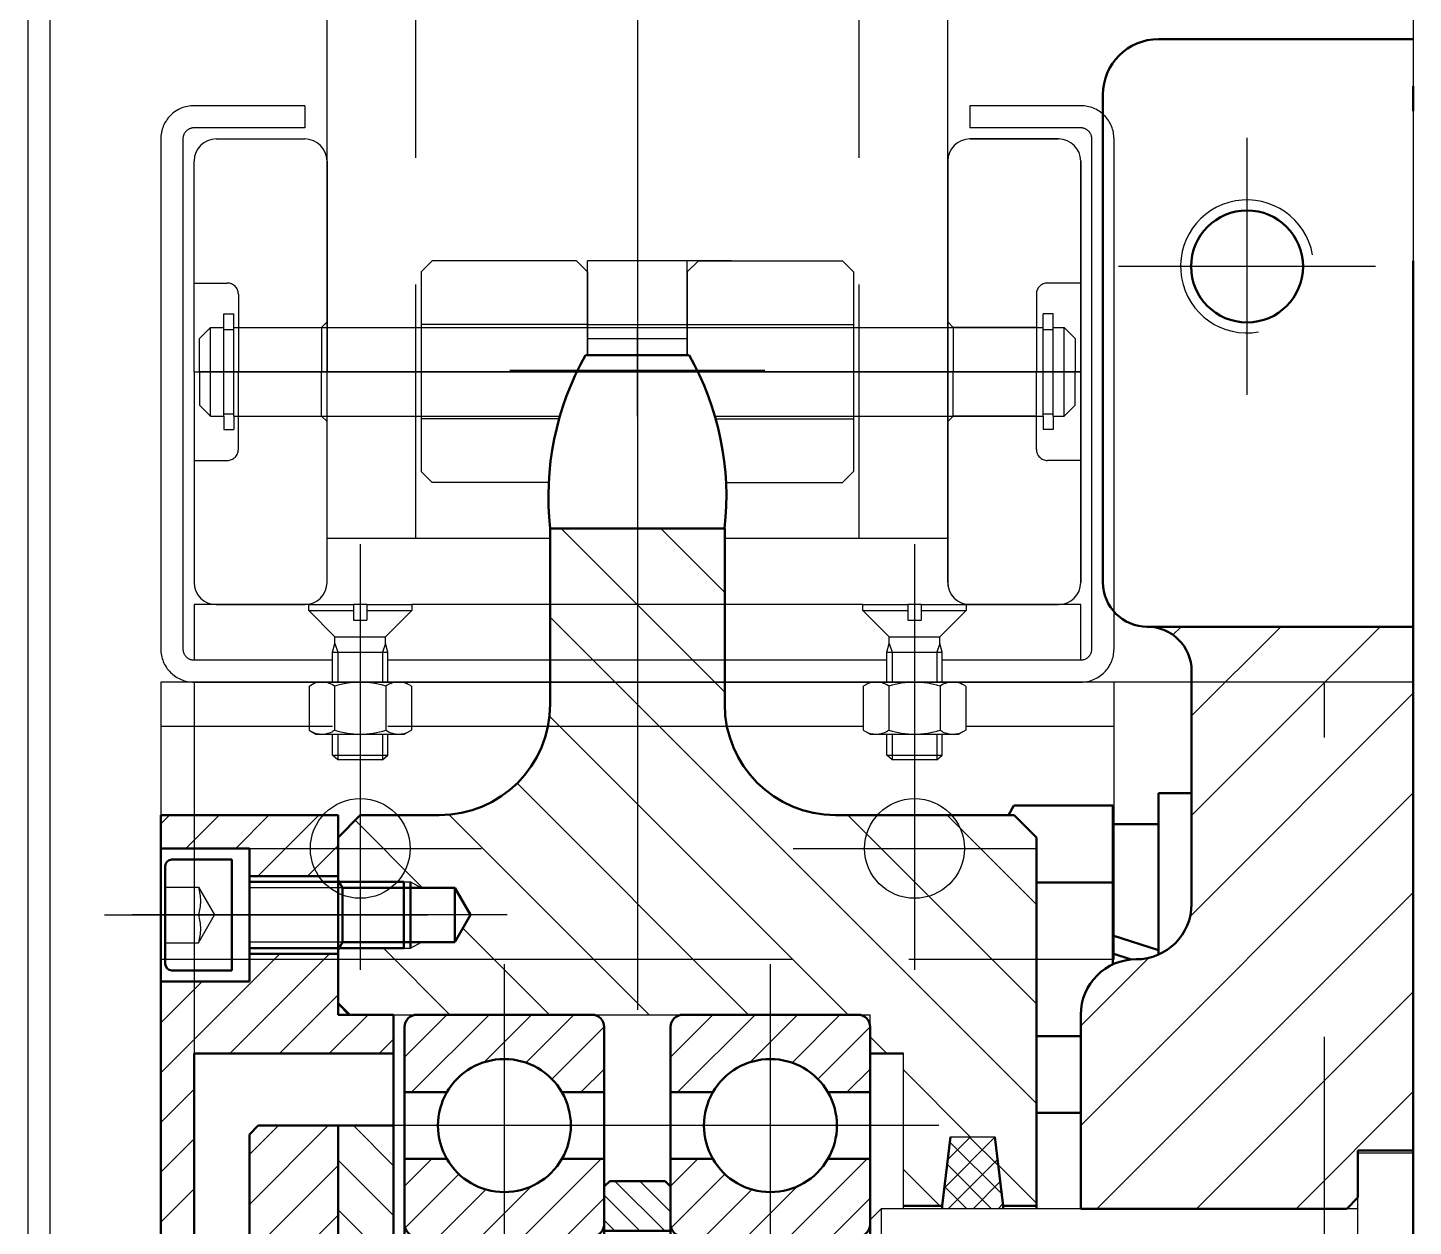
# Model space of a CAD drawing. Header units: millimetres. Extents: x -1204 to 13934, y -5982 to 4710.
# Drawn here: x 10026.9 to 10151.9, y 1295.6 to 1403.7 of the extents above; entities that cross this region are included whole.
import ezdxf

# ---------------------------------------------------------------- set-up
doc = ezdxf.new("R2010")
doc.units = ezdxf.units.MM
doc.header["$LTSCALE"] = 18
for name, pattern in [('AM_ISO02W050', [7.5, 6, -1.5]), ('AM_ISO02W050x2', [3.75, 3, -0.75]), ('AM_ISO08W050', [13, 9.75, -1.5, 0.25, -1.5]), ('AM_ISO08W050x2', [7.625, 6, -0.75, 0.125, -0.75]), ('AM_ISO09W050', [8.5, 6, -0.75, 0.125, -0.75, 0.125, -0.75]), ('CENTER', [7, 4, -1, 1, -1]), ('GEN7A', [7.5, 5, -1.25, 0, -1.25]), ('HIDDEN', [9.525, 6.35, -3.175])]:
    doc.linetypes.add(name, pattern=pattern)
doc.layers.add('6', color=2, linetype='Continuous')
doc.layers.add('7A', color=4, linetype='GEN7A')
for name, color, linetype, lineweight in [('AM_0', 7, 'Continuous', 50), ('AM_0N', 7, 'Continuous', 50), ('AM_3', 6, 'AM_ISO02W050', 25), ('AM_3N', 6, 'AM_ISO02W050', 25), ('AM_4', 3, 'Continuous', 25), ('AM_4N', 3, 'Continuous', 25), ('AM_7', 4, 'AM_ISO08W050', 25), ('AM_7N', 4, 'AM_ISO08W050', 25), ('AM_8', 1, 'Continuous', 25), ('AM_8N', 1, 'Continuous', 25)]:
    doc.layers.add(name, color=color, linetype=linetype, lineweight=lineweight)
doc.layers.add('AM_INV', color=253, linetype='Continuous', lineweight=0, plot=False)

# ---------------------------------------------------------------- blocks, each defined once
blk = doc.blocks.new('A$C325C7835')
for p, q in [((0, 0), (0, 27.5)), ((0, 27.5), (5, 27.5)), ((5, 0), (5, 27.5)), ((5, 22.5), (48, 22.5)), ((48, 22.5), (48, -22.5)), ((48, 22.5), (49, 21.5)), ((49, 0), (49, 21.5)), ((49, 20), (88, 20)), ((88, -20), (88, 20)), ((88, 20), (89, 19)), ((89, 0), (89, 19)), ((92, 3), (92, 18)), ((104, 18), (104, 3)), ((105, 17), (104, 18)), ((89, 17.08), (92, 17.08)), ((105, 0), (105, 17)), ((92, 3), (105, 3)), ((0, 0), (0, -27.5)), ((5, 0), (5, -27.5)), ((49, 0), (49, -21.5)), ((89, 0), (89, -19)), ((105, 0), (105, -17)), ((92, -3), (92, -18)), ((92, -3), (105, -3)), ((104, -3), (104, -18)), ((89, -17.08), (92, -17.08)), ((105, -17), (104, -18)), ((49, -20), (88, -20)), ((88, -20), (89, -19)), ((5, -22.5), (48, -22.5)), ((49, -21.5), (48, -22.5)), ((0, -27.5), (5, -27.5))]:
    blk.add_line(p, q)
at = {"layer": 'AM_0'}
for p, q in [((104, 18), (92, 18)), ((104, -18), (92, -18))]:
    blk.add_line(p, q, dxfattribs=at)
blk.add_arc((92, 0), 3, 90, 270, dxfattribs=at)
at = {"layer": 'AM_4'}
for p, q in [((105, 17.08), (92, 17.08)), ((105, -17.08), (92, -17.08))]:
    blk.add_line(p, q, dxfattribs=at)
at = {"layer": 'AM_7'}
for p, q in [((-7.38, 0), (13.28, 0)), ((23.39, 0), (55.76, 0)), ((67.61, 0), (107.26, 0))]:
    blk.add_line(p, q, dxfattribs=at)
blk = doc.blocks.new('A$C0D1C0173')
at = {"layer": 'AM_8'}
h = blk.add_hatch(dxfattribs=at)
h.set_pattern_fill('ANSI31', color=256, scale=0.5, style=0)
h.set_pattern_definition([(45, (-308.8982, -204.0866), (-1.122532, 1.122532), [])])
h.paths.add_polyline_path([(0, 0.5), (6, 0.5), (6, 4.5), (5.5, 5), (0.5, 5), (0, 4.5)])
h.paths.add_polyline_path([(6, -40.5), (0, -40.5), (0, -44.5), (0.5, -45), (5.5, -45), (6, -44.5)])
for p, q in [((0.5, 5), (0, 4.5)), ((0, 0), (0, 4.5)), ((0.5, 5), (5.5, 5)), ((5.5, 5), (6, 4.5)), ((6, 4.5), (6, 0)), ((0, 0.5), (6, 0.5)), ((0, -40), (0, -44.5)), ((6, -44.5), (6, -40)), ((0, -40.5), (6, -40.5)), ((0, -44.5), (0.5, -45)), ((0.5, -45), (5.5, -45)), ((6, -44.5), (5.5, -45))]:
    blk.add_line(p, q)
blk = doc.blocks.new('A$C13886D6E')
at = {"layer": 'AM_8'}
h = blk.add_hatch(dxfattribs=at)
h.set_pattern_fill('ANSI31', color=256, style=0)
h.set_pattern_definition([(45, (-1282.9876, -289.7524), (-2.245064, 2.245064), [])])
h.paths.add_polyline_path([(0, 10), (0, 0), (5, 0), (5, 10)])
h.paths.add_polyline_path([(5, -40), (0, -40), (0, -50), (5, -50)])
at = {"layer": 'AM_0'}
for p, q in [((5, 0), (0, 0)), ((5, -40), (0, -40))]:
    blk.add_line(p, q, dxfattribs=at)
at = {"layer": 'AM_0N'}
for p, q in [((0, 10), (0, 0)), ((5, 10), (0, 10)), ((5, 0), (5, 10)), ((0, -40), (0, -50)), ((5, -50), (5, -40)), ((0, -50), (5, -50))]:
    blk.add_line(p, q, dxfattribs=at)
blk = doc.blocks.new('A$C45664BA7')
at = {"layer": 'AM_8'}
h = blk.add_hatch(dxfattribs=at)
h.set_pattern_fill('ANSI31', color=256, angle=90, style=0)
h.set_pattern_definition([(135, (-1650.0154, -287.7524), (-2.245064, -2.245064), [])])
h.paths.add_polyline_path([(0, 0), (8, 0), (8, 11.2), (7.2, 12), (0, 12)])
h.paths.add_polyline_path([(8, -36), (0, -36), (0, -48), (7.2, -48), (8, -47.2)])
at = {"layer": 'AM_0'}
for p, q in [((0, 0), (8, 0)), ((0, -36), (8, -36))]:
    blk.add_line(p, q, dxfattribs=at)
at = {"layer": 'AM_0N'}
for p, q in [((0, 0), (0, 12)), ((0, 12), (7.2, 12)), ((7.2, 12), (8, 11.2)), ((8, 11.2), (8, 0)), ((0, -48), (0, -36)), ((8, -36), (8, -47.2)), ((7.2, -48), (8, -47.2)), ((0, -48), (7.2, -48))]:
    blk.add_line(p, q, dxfattribs=at)
blk = doc.blocks.new('A$C39911F14')
at = {"layer": 'AM_0N'}
for p, q in [((5.4, 5), (0, 5)), ((0, 5), (0, 3)), ((6, 4.4), (6, -4.4)), ((-1.6, 3), (-15.52, 3)), ((-15.52, -3), (-15.52, 3)), ((0, 3), (0, -3)), ((-16.13, -2.39), (-16.13, 2.39)), ((-1.6, -3), (-15.52, -3)), ((0, -3), (0, -5)), ((5.4, -5), (0, -5))]:
    blk.add_line(p, q, dxfattribs=at)
for centre, start, end in [((5.4, 4.4), 0, 90), ((5.4, -4.4), 270, 0)]:
    blk.add_arc(centre, 0.6, start, end, dxfattribs=at)
at = {"layer": 'AM_3N', "linetype": 'AM_ISO02W050x2'}
for p, q in [((3, 2.5), (1.56, 0)), ((6, 2.5), (3, 2.5)), ((3, -2.5), (1.56, 0)), ((6, 0), (3, 0)), ((6, -2.5), (3, -2.5))]:
    blk.add_line(p, q, dxfattribs=at)
for centre in [(7.15, 1.25), (7.15, -1.25)]:
    blk.add_arc(centre, 4.33, 163.2258, 196.7742, dxfattribs=at)
at = {"layer": 'AM_4N'}
for p, q in [((-10, 2.46), (-1.6, 2.46)), ((-10, -2.46), (-1.6, -2.46))]:
    blk.add_line(p, q, dxfattribs=at)
at = {"layer": 'AM_7N', "linetype": 'AM_ISO08W050x2'}
blk.add_line((-17.24, 0), (8.97, 0), dxfattribs=at)
blk = doc.blocks.new('A$C44D9050F')
at = {"layer": 'AM_8'}
h = blk.add_hatch(dxfattribs=at)
h.set_pattern_fill('ANSI31', color=256, angle=-90, style=0)
h.set_pattern_definition([(315, (-430.049, 380.053), (2.245064, 2.245064), [])])
h.paths.add_polyline_path([(-5, -36.5), (-5, -40), (0, -40), (0, -45.5), (8, -45.5), (8, -43), (16, -43), (16, 0), (13, 0), (13, -36.5)])
h.paths.add_polyline_path([(8, -55), (8, -52.5), (0, -52.5), (0, -58), (16, -58), (16, -55)])
h.paths.add_polyline_path([(16, 43), (8, 43), (8, 45.5), (0, 45.5), (0, 40), (-5, 40), (-5, 36.5), (13, 36.5), (13, 0), (16, 0)])
h.paths.add_polyline_path([(8, 55), (16, 55), (16, 58), (0, 58), (0, 52.5), (8, 52.5)])
at = {"layer": 'AM_0'}
for p, q in [((16, 58), (0, 58)), ((0, 58), (0, 40)), ((16, 0), (16, 58)), ((8, 55), (8, 49)), ((8, 55), (16, 55)), ((0, 52.5), (8, 52.5)), ((8, 43), (8, 49)), ((0, 45.5), (8, 45.5)), ((8, 43), (16, 43)), ((-5, 18), (-5, 40)), ((-5, 40), (0, 40)), ((13, 36.5), (-5, 36.5)), ((13, 0), (13, 36.5)), ((13, 0), (13, -36.5)), ((16, 0), (16, -58)), ((-5, -18), (-5, -40)), ((13, -36.5), (-5, -36.5)), ((-5, -40), (0, -40)), ((0, -58), (0, -40)), ((8, -43), (16, -43)), ((8, -43), (8, -49)), ((0, -45.5), (8, -45.5)), ((8, -55), (8, -49)), ((0, -52.5), (8, -52.5)), ((8, -55), (16, -55)), ((16, -58), (0, -58))]:
    blk.add_line(p, q, dxfattribs=at)
at = {"layer": 'AM_7', "linetype": 'AM_ISO08W050x2'}
for p, q in [((21.06, 49), (-8.09, 49)), ((21.06, -49), (-8.09, -49))]:
    blk.add_line(p, q, dxfattribs=at)
at = {"layer": 'AM_7'}
blk.add_line((22.3, 0), (-10.55, 0), dxfattribs=at)
blk = doc.blocks.new('A$C07F940FB')
at = {"layer": 'AM_0'}
blk.add_line((5, 0), (5, 0), dxfattribs=at)
at = {"layer": 'AM_0N'}
for p, q in [((0, 15), (0, 5)), ((3, 15), (0, 15)), ((3, 0.42), (3, 15)), ((16.03, 13.86), (7.1, 13.86)), ((7.1, 13.86), (7.1, 8)), ((16.03, 13.86), (16.52, 13)), ((7.1, 12.2), (3, 12.2)), ((3, 0.82), (3, 12.2)), ((7.1, 2.15), (7.1, 12.2)), ((7.1, 8), (7.1, -0.46)), ((7.1, -0.46), (7.1, 8)), ((14, 6.93), (7.1, 6.93)), ((3, 0.82), (7.1, 2.15)), ((5.46, -0.02), (7.1, 0.51)), ((7.1, -0.46), (7.1, 0.51)), ((14, -6.93), (10, -6.93)), ((14, -13.86), (10, -13.86))]:
    blk.add_line(p, q, dxfattribs=at)
blk.add_arc((10.98, 10.4), 6.12, 25.1643, 25.5531, dxfattribs=at)
blk = doc.blocks.new('A$C598B5F0D')
at = {"layer": 'AM_0N'}
for p, q in [((7.31, 89.43), (23.11, 89.43)), ((6.21, 82.43), (6.21, 88.33)), ((24.21, 88.33), (24.21, 82.43)), ((6.21, 76.43), (6.21, 82.43)), ((10.02, 82.43), (6.21, 82.43)), ((24.21, 82.43), (20.41, 82.43)), ((24.21, 76.43), (24.21, 82.43)), ((10.02, 76.43), (6.21, 76.43)), ((6.21, 70.53), (6.21, 76.43)), ((24.21, 76.43), (20.41, 76.43)), ((24.21, 76.43), (24.21, 70.53)), ((6.21, 69.43), (6.21, 70.53)), ((24.21, 69.43), (24.21, 70.53)), ((7.31, 69.43), (23.11, 69.43)), ((6.21, 28.33), (6.21, 29.43)), ((7.31, 29.43), (23.11, 29.43)), ((24.21, 28.33), (24.21, 29.43)), ((6.21, 28.33), (6.21, 22.43)), ((24.21, 28.33), (24.21, 22.43)), ((6.21, 16.43), (6.21, 22.43)), ((10.02, 22.43), (6.21, 22.43)), ((24.21, 22.43), (20.41, 22.43)), ((24.21, 16.43), (24.21, 22.43)), ((10.02, 16.43), (6.21, 16.43)), ((6.21, 16.43), (6.21, 10.53)), ((24.21, 16.43), (20.41, 16.43)), ((24.21, 16.43), (24.21, 10.53)), ((23.11, 9.43), (7.31, 9.43))]:
    blk.add_line(p, q, dxfattribs=at)
for centre, radius, start, end in [((7.31, 88.33), 1.1, 90, 180), ((23.11, 88.33), 1.1, 0, 90), ((15.21, 79.43), 6, 30, 150), ((15.21, 79.43), 6, 150, 210), ((15.21, 79.43), 6, 330, 30), ((15.21, 79.43), 6, 210, 330), ((7.31, 70.53), 1.1, 180, 270), ((23.11, 70.53), 1.1, 270, 0), ((7.31, 28.33), 1.1, 90, 180), ((23.11, 28.33), 1.1, 0, 90), ((15.21, 19.43), 6, 30, 150), ((15.21, 19.43), 6, 150, 210), ((15.21, 19.43), 6, 330, 30), ((15.21, 19.43), 6, 210, 330), ((7.31, 10.53), 1.1, 180, 270), ((23.11, 10.53), 1.1, 270, 0)]:
    blk.add_arc(centre, radius, start, end, dxfattribs=at)
at = {"layer": 'AM_7N', "linetype": 'AM_ISO08W050x2'}
for p, q in [((15.21, 0), (15.21, 94)), ((0, 79.43), (29.61, 79.43)), ((0, 19.43), (29.61, 19.43))]:
    blk.add_line(p, q, dxfattribs=at)
at = {"layer": 'AM_8N'}
for p, q in [((13.26, 85.1), (8.94, 89.43)), ((17.04, 85.14), (12.76, 89.43)), ((23.58, 82.43), (16.58, 89.43)), ((24.21, 85.61), (20.39, 89.43)), ((10.92, 83.62), (6.21, 88.33)), ((8.3, 82.43), (6.21, 84.52)), ((13.48, 69.43), (6.48, 76.43)), ((24.21, 73.97), (21.76, 76.43)), ((24.16, 70.2), (19.32, 75.05)), ((17.3, 69.43), (12.79, 73.94)), ((9.67, 69.43), (6.21, 72.88)), ((21.12, 69.43), (16.88, 73.66)), ((12.38, 24.71), (7.66, 29.43)), ((15.49, 25.42), (11.48, 29.43)), ((22.3, 22.43), (15.3, 29.43)), ((24.21, 24.33), (19.12, 29.43)), ((24.21, 28.15), (22.94, 29.43)), ((10.34, 22.93), (6.21, 27.06)), ((7.03, 22.43), (6.21, 23.24)), ((16.39, 9.43), (9.39, 16.43)), ((24.21, 13.06), (20.84, 16.43)), ((12.57, 9.43), (6.21, 15.79)), ((23.79, 9.66), (18.82, 14.63)), ((20.21, 9.43), (16.14, 13.5)), ((8.75, 9.43), (6.21, 11.97))]:
    blk.add_line(p, q, dxfattribs=at)
blk = doc.blocks.new('A$C424459D9')
at = {"layer": 'AM_8'}
h = blk.add_hatch(dxfattribs=at)
h.set_pattern_fill('ANSI31', color=256, scale=2, angle=180, style=0)
h.set_pattern_definition([(225, (380.2933, 471.761), (4.49013, -4.49013), [])])
h.paths.add_polyline_path([(48.9, 59.5), (27.9, 59.5), (27.9, 63), (24.9, 63), (24.9, 76.75), (21.4, 76.75), (20.65, 70.5), (16.65, 70.5), (15.9, 76.75), (12.9, 76.75), (12.9, 43.5), (14.9, 41.5), (31.02, 41.5, -0.414214), (41.02, 31.5), (41.02, 15.65), (48.9, 15.65)])
h.paths.add_polyline_path([(63.95, 50.5), (65.37, 52.96), (68.37, 52.96), (69.37, 53.5), (75.81, 53.5), (75.9, 53.65), (75.9, 58.5), (74.9, 59.5), (48.9, 59.5), (48.9, 15.65), (56.77, 15.65), (56.77, 31.5, -0.414214), (66.77, 41.5), (73.9, 41.5), (75.9, 43.5), (75.9, 47.35), (75.81, 47.5), (69.37, 47.5), (68.37, 48.04), (65.37, 48.04)])
h.paths.add_polyline_path([(48.9, 183.35), (41.02, 183.35), (41.02, 167.5, -0.414214), (31.02, 157.5), (14.9, 157.5), (12.9, 155.5), (12.9, 122.25), (15.9, 122.25), (16.65, 128.5), (20.65, 128.5), (21.4, 122.25), (24.9, 122.25), (24.9, 136), (27.9, 136), (27.9, 139.5), (48.9, 139.5)])
h.paths.add_polyline_path([(48.9, 139.5), (74.9, 139.5), (75.9, 140.5), (75.9, 145.35), (75.81, 145.5), (69.37, 145.5), (68.37, 146.04), (65.37, 146.04), (63.95, 148.5), (65.37, 150.96), (68.37, 150.96), (69.37, 151.5), (75.81, 151.5), (75.9, 151.65), (75.9, 155.5), (73.9, 157.5), (66.77, 157.5, -0.414214), (56.77, 167.5), (56.77, 183.35), (48.9, 183.35)])
h = blk.add_hatch(dxfattribs=at)
h.set_pattern_fill('ANSI37', color=256, scale=0.5, style=0)
h.set_pattern_definition([(45, (-883.539, -170.2524), (-1.122532, 1.122532), []), (135, (-883.539, -170.2524), (-1.122532, -1.122532), [])])
h.paths.add_polyline_path([(20.65, 128.5), (16.65, 128.5), (15.9, 122.25), (15.9, 122), (21.4, 122), (21.4, 122.25)])
h.paths.add_polyline_path([(21.4, 76.75), (21.4, 77), (15.9, 77), (15.9, 76.75), (16.65, 70.5), (20.65, 70.5)])
for p, q in [((27.9, 122), (27.9, 139.5)), ((24.9, 122), (24.9, 136)), ((12.9, 122), (24.9, 122)), ((12.9, 77), (27.9, 77)), ((24.9, 77), (24.9, 63)), ((27.9, 77), (27.9, 59.5))]:
    blk.add_line(p, q)
at = {"ltscale": 3}
for p, q in [((74.9, 139.5), (27.9, 139.5)), ((20.65, 128.5), (16.65, 128.5)), ((20.65, 70.5), (16.65, 70.5)), ((74.9, 59.5), (27.9, 59.5))]:
    blk.add_line(p, q, dxfattribs=at)
at = {"layer": 'AM_0'}
for p, q in [((44.22, 199), (53.57, 199)), ((41.02, 183.35), (41.02, 167.5)), ((41.02, 183.35), (56.77, 183.35)), ((56.77, 183.35), (56.77, 167.5)), ((14.9, 157.5), (12.9, 155.5)), ((31.02, 157.5), (14.9, 157.5)), ((73.9, 157.5), (66.77, 157.5)), ((73.9, 157.5), (75.9, 155.5)), ((12.9, 122), (12.9, 155.5)), ((75.9, 139.5), (75.9, 155.5)), ((69.37, 145.5), (69.37, 151.5)), ((75.5, 150.96), (75.9, 151.65)), ((63.95, 148.5), (65.37, 150.96)), ((75.5, 150.96), (65.37, 150.96)), ((65.37, 146.04), (65.37, 150.96)), ((75.5, 150.96), (75.5, 146.04)), ((63.95, 148.5), (65.37, 146.04)), ((75.5, 146.04), (65.37, 146.04)), ((75.5, 146.04), (75.9, 145.35)), ((74.9, 139.5), (75.9, 140.5)), ((27.9, 136), (24.9, 136)), ((15.9, 122.25), (16.65, 128.5)), ((20.65, 128.5), (21.4, 122.25)), ((12.9, 122.25), (15.9, 122.25)), ((15.9, 122), (15.9, 122.25)), ((21.4, 122.25), (24.9, 122.25)), ((21.4, 122), (21.4, 122.25)), ((12.9, 77), (12.9, 43.5)), ((12.9, 76.75), (15.9, 76.75)), ((15.9, 77), (15.9, 76.75)), ((15.9, 76.75), (16.65, 70.5)), ((20.65, 70.5), (21.4, 76.75)), ((21.4, 77), (21.4, 76.75)), ((21.4, 76.75), (24.9, 76.75)), ((27.9, 63), (24.9, 63)), ((74.9, 59.5), (75.9, 58.5)), ((75.9, 59.5), (75.9, 43.5)), ((63.95, 50.5), (65.37, 52.96)), ((75.5, 52.96), (65.37, 52.96)), ((65.37, 52.96), (65.37, 48.04)), ((69.37, 53.5), (69.37, 47.5)), ((75.5, 52.96), (75.9, 53.65)), ((75.5, 48.04), (75.5, 52.96)), ((63.95, 50.5), (65.37, 48.04)), ((75.5, 48.04), (65.37, 48.04)), ((75.5, 48.04), (75.9, 47.35)), ((14.9, 41.5), (12.9, 43.5)), ((73.9, 41.5), (75.9, 43.5)), ((31.02, 41.5), (14.9, 41.5)), ((73.9, 41.5), (66.77, 41.5)), ((41.02, 15.65), (41.02, 31.5)), ((56.77, 15.65), (56.77, 31.5)), ((41.02, 15.65), (56.77, 15.65)), ((44.22, 0), (53.57, 0))]:
    blk.add_line(p, q, dxfattribs=at)
for centre, radius, start, end in [((66.87, 186.22), 26, 150.554, 186.3337), ((30.93, 186.22), 26, 353.6663, 29.446), ((31.02, 167.5), 10, 270, 0), ((66.77, 167.5), 10, 180, 270), ((31.02, 31.5), 10, 0, 90), ((66.77, 31.5), 10, 90, 180), ((66.87, 12.78), 26, 173.6663, 209.446), ((30.93, 12.78), 26, 330.554, 6.3337)]:
    blk.add_arc(centre, radius, start, end, dxfattribs=at)
at = {"layer": 'AM_4'}
for p, q in [((69.37, 151.5), (68.37, 150.96)), ((75.81, 151.5), (69.37, 151.5)), ((69.37, 145.5), (68.37, 146.04)), ((75.81, 145.5), (69.37, 145.5)), ((69.37, 53.5), (68.37, 52.96)), ((75.81, 53.5), (69.37, 53.5)), ((69.37, 47.5), (68.37, 48.04)), ((75.81, 47.5), (69.37, 47.5))]:
    blk.add_line(p, q, dxfattribs=at)
at = {"layer": 'AM_7', "linetype": 'AM_ISO08W050x2'}
for p, q in [((60.4, 197.64), (37.4, 197.64)), ((60.65, 148.5), (79.38, 148.5)), ((61.65, 50.5), (77.94, 50.5)), ((60.4, 1.36), (37.4, 1.36))]:
    blk.add_line(p, q, dxfattribs=at)
at = {"layer": 'AM_7', "ltscale": 3}
blk.add_line((82.18, 99.5), (0, 99.5), dxfattribs=at)
blk = doc.blocks.new('A$C254F513D')
at = {"layer": 'AM_8', "linetype": 'AM_ISO09W050'}
h = blk.add_hatch(dxfattribs=at)
h.set_pattern_fill('ANSI31', color=6, scale=2, angle=90, style=0)
h.set_pattern_definition([(45, (985.737, -377.811), (4.490128, -4.490128), [])])
h.paths.add_polyline_path([(99.3, 178), (99.3, 199, 0.414214), (95.3, 203), (119.3, 203), (119.3, 155.75), (114.3, 155.75), (114.3, 151.5), (113.3, 150.5), (89.3, 150.5), (89.3, 168, -0.414214), (94.3, 173, 0.414214)])
h.paths.add_polyline_path([(99.3, 78, 0.414214), (94.3, 83, -0.414214), (89.3, 88), (89.3, 105.5), (113.3, 105.5), (114.3, 104.5), (114.3, 100.5), (114.3, 100.25), (119.3, 100.25), (119.3, 53), (95.3, 53, 0.414214), (99.3, 57)])
at = {"layer": 'AM_0', "color": 6, "linetype": 'AM_ISO09W050'}
for p, q in [((119.3, 256), (96.3, 256)), ((119.3, 128), (119.3, 256)), ((91.3, 207), (91.3, 251)), ((119.3, 203), (95.3, 203)), ((99.3, 178), (99.3, 199)), ((94.3, 173), (94.3, 173)), ((89.3, 150.5), (89.3, 168)), ((114.3, 151.5), (114.3, 155.75)), ((119.3, 155.75), (114.3, 155.75)), ((70.3, 153.93), (70.3, 105.5)), ((114.3, 151.5), (113.3, 150.5)), ((113.3, 150.5), (89.3, 150.5))]:
    blk.add_line(p, q, dxfattribs=at)
blk.add_circle((104.3, 235.5), 5.05, dxfattribs=at)
for centre, radius, start, end in [((96.3, 251), 5, 90, 180), ((95.3, 207), 4, 180, 270), ((95.3, 199), 4, 0, 90), ((94.3, 178), 5, 270, 0), ((94.3, 168), 5, 90, 180)]:
    blk.add_arc(centre, radius, start, end, dxfattribs=at)
at = {"layer": 'AM_4', "color": 6, "linetype": 'AM_ISO09W050'}
blk.add_arc((104.3, 235.5), 6, 10, 280, dxfattribs=at)
at = {"layer": 'AM_7', "color": 6, "linetype": 'AM_ISO09W050'}
for p, q in [((104.3, 223.91), (104.3, 247.09)), ((115.89, 235.5), (92.71, 235.5))]:
    blk.add_line(p, q, dxfattribs=at)
at = {"layer": 'AM_7', "color": 6, "linetype": 'AM_ISO09W050', "ltscale": 2}
blk.add_line((49.3, 233.09), (49.3, 202.7), dxfattribs=at)
at = {"color": 6, "linetype": 'AM_ISO09W050', "xscale": -1}
for name, p in [('A$C424459D9', (98.2, 28.5)), ('A$C598B5F0D', (52.51, 78.57)), ('A$C598B5F0D', (76.51, 78.57)), ('A$C325C7835', (119.3, 128))]:
    blk.add_blockref(name, p, dxfattribs=at)
at = {"layer": 'AM_0', "color": 6, "linetype": 'AM_ISO09W050', "xscale": -1}
for name, p in [('A$C44D9050F', (22.3, 128)), ('A$C39911F14', (12.7, 177)), ('A$C0D1C0173', (52.3, 148))]:
    blk.add_blockref(name, p, dxfattribs=at)
at = {"layer": 'AM_8', "color": 6, "linetype": 'AM_ISO09W050', "xscale": -1}
for name, p in [('A$C07F940FB', (99.3, 173)), ('A$C45664BA7', (22.3, 146)), ('A$C13886D6E', (27.3, 148))]:
    blk.add_blockref(name, p, dxfattribs=at)
blk = doc.blocks.new('A$C7AE273A8')
for p, q in [((175.05, 327), (175.05, 175)), ((50.05, 325), (50.05, 175)), ((173.05, 325), (173.05, 175))]:
    blk.add_line(p, q)

msp = doc.modelspace()

# ---------------------------------------------------------------- linework, layer by layer
for p, q in [((10053.87, 1357.69), (10053.87, 1437.69)), ((10109.87, 1357.69), (10109.87, 1437.69)), ((10043.87, 1393.69), (10051.87, 1393.69)), ((10119.87, 1393.69), (10111.87, 1393.69)), ((10111.87, 1393.69), (10119.87, 1393.69)), ((10041.87, 1372.69), (10041.87, 1391.69)), ((10053.87, 1391.69), (10053.87, 1372.69)), ((10109.87, 1391.69), (10109.87, 1372.69)), ((10109.87, 1377.24), (10109.87, 1391.69)), ((10121.87, 1372.69), (10121.87, 1391.69)), ((10121.87, 1391.69), (10121.87, 1372.69)), ((10077.37, 1376.94), (10062.37, 1376.94)), ((10086.37, 1376.94), (10101.37, 1376.94)), ((10041.87, 1372.69), (10041.87, 1353.69)), ((10053.87, 1353.69), (10053.87, 1372.69)), ((10109.87, 1353.69), (10109.87, 1372.69)), ((10121.87, 1372.69), (10121.87, 1353.69)), ((10121.87, 1353.69), (10121.87, 1372.69)), ((10074.8, 1368.44), (10062.37, 1368.44)), ((10088.93, 1368.44), (10101.37, 1368.44)), ((10053.87, 1357.69), (10073.99, 1357.69)), ((10089.74, 1357.69), (10109.87, 1357.69))]:
    msp.add_line(p, q)
at = {"color": 6, "linetype": 'HIDDEN', "ltscale": 0.2}
for p, q in [((10061.87, 1357.69), (10061.87, 1437.69)), ((10101.87, 1357.69), (10101.87, 1437.69)), ((10063.37, 1382.69), (10062.37, 1381.69)), ((10076.37, 1382.69), (10063.37, 1382.69)), ((10076.37, 1382.69), (10077.37, 1381.69)), ((10090.37, 1382.69), (10077.37, 1382.69)), ((10077.37, 1374.19), (10077.37, 1382.69)), ((10086.37, 1374.19), (10086.37, 1382.69)), ((10087.37, 1382.69), (10086.37, 1381.69)), ((10087.37, 1382.69), (10100.37, 1382.69)), ((10100.37, 1382.69), (10101.37, 1381.69)), ((10062.37, 1381.69), (10062.37, 1363.69)), ((10077.37, 1381.69), (10077.37, 1374.19)), ((10086.37, 1381.69), (10086.37, 1374.19)), ((10101.37, 1381.69), (10101.37, 1363.69)), ((10041.87, 1380.69), (10044.87, 1380.69)), ((10121.87, 1380.69), (10118.87, 1380.69)), ((10045.87, 1379.69), (10045.87, 1372.69)), ((10117.87, 1379.69), (10117.87, 1372.69)), ((10045.87, 1376.69), (10053.37, 1376.69)), ((10053.37, 1376.69), (10053.87, 1377.19)), ((10053.37, 1376.69), (10053.37, 1372.69)), ((10110.37, 1376.69), (10109.87, 1377.19)), ((10117.87, 1376.69), (10110.37, 1376.69)), ((10110.37, 1376.69), (10110.37, 1372.69)), ((10045.87, 1365.69), (10045.87, 1372.69)), ((10053.37, 1368.69), (10053.37, 1372.69)), ((10110.37, 1368.69), (10110.37, 1372.69)), ((10117.87, 1365.69), (10117.87, 1372.69)), ((10045.87, 1368.69), (10053.37, 1368.69)), ((10053.37, 1368.69), (10053.87, 1368.19)), ((10110.37, 1368.69), (10109.87, 1368.19)), ((10117.87, 1368.69), (10110.37, 1368.69)), ((10041.87, 1364.69), (10044.87, 1364.69)), ((10121.87, 1364.69), (10118.87, 1364.69)), ((10062.37, 1363.69), (10063.37, 1362.69)), ((10073.87, 1362.69), (10063.37, 1362.69)), ((10089.87, 1362.69), (10100.37, 1362.69)), ((10101.37, 1363.69), (10100.37, 1362.69))]:
    msp.add_line(p, q, dxfattribs=at)
at = {"color": 6, "linetype": 'HIDDEN'}
for p, q in [((10044.57, 1376.69), (10044.57, 1377.92)), ((10044.57, 1377.92), (10045.47, 1377.92)), ((10045.47, 1376.69), (10045.47, 1377.92)), ((10119.37, 1377.92), (10118.47, 1377.92)), ((10118.47, 1376.69), (10118.47, 1377.92)), ((10119.37, 1376.69), (10119.37, 1377.92)), ((10042.37, 1375.69), (10043.37, 1376.69)), ((10042.37, 1375.69), (10043.37, 1376.69)), ((10043.37, 1376.69), (10044.57, 1376.69)), ((10043.37, 1368.69), (10043.37, 1376.69)), ((10043.37, 1376.69), (10044.57, 1376.69)), ((10043.37, 1368.69), (10043.37, 1376.69)), ((10044.57, 1368.69), (10044.57, 1376.69)), ((10044.57, 1368.69), (10044.57, 1376.69)), ((10044.57, 1376.49), (10045.47, 1376.49)), ((10044.57, 1376.49), (10045.47, 1376.49)), ((10045.47, 1376.69), (10118.47, 1376.69)), ((10045.47, 1368.69), (10045.47, 1376.69)), ((10045.47, 1376.69), (10118.47, 1376.69)), ((10045.47, 1368.69), (10045.47, 1376.69)), ((10118.47, 1368.69), (10118.47, 1376.69)), ((10118.47, 1368.69), (10118.47, 1376.69)), ((10118.47, 1376.49), (10119.37, 1376.49)), ((10118.47, 1376.49), (10119.37, 1376.49)), ((10119.37, 1368.69), (10119.37, 1376.69)), ((10119.37, 1376.69), (10120.37, 1376.69)), ((10119.37, 1368.69), (10119.37, 1376.69)), ((10119.37, 1376.69), (10120.37, 1376.69)), ((10121.37, 1375.69), (10120.37, 1376.69)), ((10120.37, 1368.69), (10120.37, 1376.69)), ((10121.37, 1375.69), (10120.37, 1376.69)), ((10120.37, 1368.69), (10120.37, 1376.69)), ((10042.37, 1372.69), (10042.37, 1375.69)), ((10042.37, 1372.69), (10042.37, 1375.69)), ((10121.37, 1375.69), (10121.37, 1372.69)), ((10121.37, 1375.69), (10121.37, 1372.69)), ((10042.37, 1372.69), (10042.37, 1369.69)), ((10042.37, 1372.69), (10042.37, 1369.69)), ((10121.37, 1369.69), (10121.37, 1372.69)), ((10121.37, 1369.69), (10121.37, 1372.69)), ((10043.37, 1368.69), (10042.37, 1369.69)), ((10043.37, 1368.69), (10042.37, 1369.69)), ((10044.57, 1368.89), (10045.47, 1368.89)), ((10044.57, 1368.89), (10045.47, 1368.89)), ((10118.47, 1368.89), (10119.37, 1368.89)), ((10118.47, 1368.89), (10119.37, 1368.89)), ((10120.37, 1368.69), (10121.37, 1369.69)), ((10120.37, 1368.69), (10121.37, 1369.69)), ((10120.37, 1368.69), (10121.37, 1369.69)), ((10120.37, 1368.69), (10121.37, 1369.69)), ((10043.37, 1368.69), (10044.57, 1368.69)), ((10043.37, 1368.69), (10044.57, 1368.69)), ((10044.57, 1368.69), (10044.57, 1367.47)), ((10045.47, 1368.69), (10074.87, 1368.69)), ((10045.47, 1368.69), (10074.87, 1368.69)), ((10045.47, 1368.69), (10045.47, 1367.47)), ((10088.86, 1368.69), (10118.47, 1368.69)), ((10088.86, 1368.69), (10118.47, 1368.69)), ((10118.47, 1368.69), (10118.47, 1367.47)), ((10119.37, 1368.69), (10120.37, 1368.69)), ((10119.37, 1368.69), (10119.37, 1367.47)), ((10119.37, 1368.69), (10120.37, 1368.69)), ((10044.57, 1367.47), (10045.47, 1367.47)), ((10119.37, 1367.47), (10118.47, 1367.47))]:
    msp.add_line(p, q, dxfattribs=at)
at = {"lineweight": 35}
for p, q in [((10043.87, 1351.69), (10051.87, 1351.69)), ((10119.87, 1351.69), (10111.87, 1351.69))]:
    msp.add_line(p, q, dxfattribs=at)
for centre, start, end in [((10043.87, 1391.69), 90, 180), ((10051.87, 1391.69), 0, 90), ((10111.87, 1391.69), 90, 180), ((10111.87, 1391.69), 90, 180), ((10119.87, 1391.69), 0, 90), ((10119.87, 1391.69), 0, 90), ((10043.87, 1353.69), 180, 270), ((10051.87, 1353.69), 270, 0), ((10111.87, 1353.69), 180, 270), ((10119.87, 1353.69), 270, 0), ((10119.87, 1353.69), 270, 0), ((10111.87, 1353.69), 240, 270)]:
    msp.add_arc(centre, 2, start, end)
at = {"color": 6, "linetype": 'HIDDEN', "ltscale": 0.2}
for centre, start, end in [((10044.87, 1379.69), 0, 90), ((10118.87, 1379.69), 90, 180), ((10044.87, 1365.69), 270, 0), ((10118.87, 1365.69), 180, 270)]:
    msp.add_arc(centre, 1, start, end, dxfattribs=at)
at = {"layer": '6', "linetype": 'HIDDEN', "ltscale": 0.5}
for p, q in [((10077.37, 1376.94), (10086.37, 1376.94)), ((10077.37, 1375.69), (10086.37, 1375.69))]:
    msp.add_line(p, q, dxfattribs=at)
at = {"layer": '7A'}
for p, q in [((10081.87, 1437.69), (10081.87, 1374.19)), ((10076.41, 1372.69), (10062.37, 1372.69)), ((10087.33, 1372.69), (10101.37, 1372.69))]:
    msp.add_line(p, q, dxfattribs=at)
at = {"layer": 'AM_0'}
for p in [(10151.87, 1204.69), (10151.87, 1344.69)]:
    msp.add_line(p, (10151.87, 1344.69), dxfattribs=at)
at = {"layer": 'AM_3', "linetype": 'AM_ISO02W050x2'}
for p, q in [((10051.87, 1396.69), (10051.87, 1394.69)), ((10051.87, 1396.69), (10051.87, 1394.69)), ((10111.87, 1396.69), (10111.87, 1394.69)), ((10111.87, 1396.69), (10111.87, 1394.69)), ((10041.87, 1344.69), (10038.87, 1344.69)), ((10038.87, 1344.69), (10038.87, 1319.69)), ((10038.87, 1344.69), (10038.87, 1319.69)), ((10054.37, 1344.69), (10038.87, 1344.69)), ((10041.87, 1344.69), (10041.87, 1204.69)), ((10151.87, 1344.69), (10041.87, 1344.69)), ((10102.87, 1344.69), (10059.37, 1344.69)), ((10124.87, 1344.69), (10110.87, 1344.69)), ((10124.87, 1319.69), (10124.87, 1344.69)), ((10124.87, 1319.69), (10124.87, 1344.69)), ((10054.37, 1340.69), (10038.87, 1340.69)), ((10054.37, 1340.69), (10038.87, 1340.69)), ((10102.25, 1340.69), (10059.37, 1340.69)), ((10102.25, 1340.69), (10059.37, 1340.69)), ((10124.87, 1340.69), (10111.49, 1340.69)), ((10124.87, 1340.69), (10111.49, 1340.69)), ((10038.87, 1319.69), (10041.87, 1319.69)), ((10038.87, 1319.69), (10124.87, 1319.69)), ((10041.87, 1319.69), (10124.87, 1319.69))]:
    msp.add_line(p, q, dxfattribs=at)
at = {"layer": 'AM_3'}
msp.add_line((10109.87, 1377.24), (10109.87, 1353.69), dxfattribs=at)
at = {"layer": 'AM_3', "linetype": 'AM_ISO02W050x2', "ltscale": 2}
msp.add_line((10143.87, 1204.69), (10143.87, 1344.69), dxfattribs=at)
at = {"layer": 'AM_3', "linetype": 'AM_ISO02W050x2'}
for points in [[(10051.87, 1396.69), (10041.87, 1396.69, 0.414214), (10038.87, 1393.69), (10038.87, 1347.69, 0.414214), (10041.87, 1344.69)], [(10051.87, 1396.69), (10041.87, 1396.69, 0.414214), (10038.87, 1393.69), (10038.87, 1347.69, 0.414214), (10041.87, 1344.69), (10054.37, 1344.69)], [(10110.87, 1344.69), (10121.87, 1344.69, 0.414214), (10124.87, 1347.69), (10124.87, 1393.69, 0.414214), (10121.87, 1396.69), (10111.87, 1396.69)], [(10121.87, 1344.69, 0.414214), (10124.87, 1347.69), (10124.87, 1393.69, 0.414214), (10121.87, 1396.69), (10111.87, 1396.69)], [(10051.87, 1394.69), (10041.87, 1394.69, 0.414214), (10040.87, 1393.69), (10040.87, 1347.69, 0.414214), (10041.87, 1346.69), (10054.37, 1346.69)], [(10051.87, 1394.69), (10041.87, 1394.69, 0.414214), (10040.87, 1393.69), (10040.87, 1347.69, 0.414214), (10041.87, 1346.69), (10054.37, 1346.69)], [(10109.37, 1346.69), (10121.87, 1346.69, 0.414214), (10122.87, 1347.69), (10122.87, 1393.69, 0.414214), (10121.87, 1394.69), (10111.87, 1394.69)], [(10109.37, 1346.69), (10121.87, 1346.69, 0.414214), (10122.87, 1347.69), (10122.87, 1393.69, 0.414214), (10121.87, 1394.69), (10111.87, 1394.69)]]:
    msp.add_lwpolyline(points, format="xyb", dxfattribs=at)
for points in [[(10052.22, 1351.69), (10041.87, 1351.69), (10041.87, 1346.69), (10054.37, 1346.69)], [(10052.22, 1351.69), (10041.87, 1351.69), (10041.87, 1346.69), (10054.37, 1346.69)], [(10057.47, 1351.69), (10056.27, 1351.69)], [(10057.47, 1351.69), (10056.27, 1351.69)], [(10102.22, 1351.69), (10061.52, 1351.69)], [(10102.22, 1351.69), (10061.52, 1351.69)], [(10107.47, 1351.69), (10106.27, 1351.69)], [(10107.47, 1351.69), (10106.27, 1351.69)], [(10109.37, 1346.69), (10121.87, 1346.69), (10121.87, 1351.69), (10111.52, 1351.69)], [(10109.37, 1346.69), (10121.87, 1346.69), (10121.87, 1351.69), (10111.52, 1351.69)], [(10059.37, 1346.69), (10104.37, 1346.69)], [(10059.37, 1346.69), (10104.37, 1346.69)], [(10059.37, 1346.69), (10104.37, 1346.69)], [(10059.37, 1346.69), (10104.37, 1346.69)], [(10059.37, 1344.69), (10102.87, 1344.69)]]:
    msp.add_lwpolyline(points, dxfattribs=at)
for centre in [(10056.87, 1329.69), (10056.87, 1329.69), (10106.87, 1329.69), (10106.87, 1329.69)]:
    msp.add_circle(centre, 4.5, dxfattribs=at)
at = {"layer": 'AM_3'}
msp.add_arc((10111.87, 1353.69), 2, 180, 240, dxfattribs=at)
at = {"layer": 'AM_3N', "linetype": 'AM_ISO02W050x2'}
for p, q in [((10052.22, 1351.69), (10056.27, 1351.69)), ((10052.22, 1351.14), (10052.22, 1351.69)), ((10052.22, 1351.69), (10056.27, 1351.69)), ((10052.22, 1351.14), (10052.22, 1351.69)), ((10056.27, 1351.69), (10056.27, 1350.29)), ((10056.27, 1351.69), (10056.27, 1350.29)), ((10057.47, 1351.69), (10061.52, 1351.69)), ((10057.47, 1351.69), (10057.47, 1350.29)), ((10057.47, 1351.69), (10061.52, 1351.69)), ((10057.47, 1351.69), (10057.47, 1350.29)), ((10061.52, 1351.69), (10061.52, 1351.14)), ((10061.52, 1351.69), (10061.52, 1351.14)), ((10102.22, 1351.69), (10106.27, 1351.69)), ((10102.22, 1351.14), (10102.22, 1351.69)), ((10102.22, 1351.69), (10106.27, 1351.69)), ((10102.22, 1351.14), (10102.22, 1351.69)), ((10106.27, 1351.69), (10106.27, 1350.29)), ((10106.27, 1351.69), (10106.27, 1350.29)), ((10107.47, 1351.69), (10111.52, 1351.69)), ((10107.47, 1351.69), (10107.47, 1350.29)), ((10107.47, 1351.69), (10111.52, 1351.69)), ((10107.47, 1351.69), (10107.47, 1350.29)), ((10111.52, 1351.69), (10111.52, 1351.14)), ((10111.52, 1351.69), (10111.52, 1351.14)), ((10052.22, 1351.14), (10054.58, 1348.78)), ((10052.22, 1351.14), (10056.27, 1351.14)), ((10052.22, 1351.14), (10054.58, 1348.78)), ((10052.22, 1351.14), (10056.27, 1351.14)), ((10056.27, 1350.29), (10057.47, 1350.29)), ((10056.27, 1350.29), (10057.47, 1350.29)), ((10057.47, 1351.14), (10061.52, 1351.14)), ((10057.47, 1351.14), (10061.52, 1351.14)), ((10061.52, 1351.14), (10059.15, 1348.78)), ((10061.52, 1351.14), (10059.15, 1348.78)), ((10102.22, 1351.14), (10104.58, 1348.78)), ((10102.22, 1351.14), (10106.27, 1351.14)), ((10102.22, 1351.14), (10104.58, 1348.78)), ((10102.22, 1351.14), (10106.27, 1351.14)), ((10106.27, 1350.29), (10107.47, 1350.29)), ((10106.27, 1350.29), (10107.47, 1350.29)), ((10107.47, 1351.14), (10111.52, 1351.14)), ((10107.47, 1351.14), (10111.52, 1351.14)), ((10111.52, 1351.14), (10109.15, 1348.78)), ((10111.52, 1351.14), (10109.15, 1348.78)), ((10054.58, 1348.19), (10054.58, 1348.78)), ((10054.58, 1348.78), (10059.15, 1348.78)), ((10054.58, 1348.19), (10054.58, 1348.78)), ((10054.58, 1348.78), (10059.15, 1348.78)), ((10059.15, 1348.19), (10059.15, 1348.78)), ((10059.15, 1348.19), (10059.15, 1348.78)), ((10104.58, 1348.19), (10104.58, 1348.78)), ((10104.58, 1348.78), (10109.15, 1348.78)), ((10104.58, 1348.19), (10104.58, 1348.78)), ((10104.58, 1348.78), (10109.15, 1348.78)), ((10109.15, 1348.19), (10109.15, 1348.78)), ((10109.15, 1348.19), (10109.15, 1348.78)), ((10054.37, 1347.39), (10054.58, 1348.19)), ((10054.37, 1347.39), (10054.58, 1348.19)), ((10054.58, 1348.19), (10054.86, 1347.39)), ((10054.58, 1348.19), (10054.86, 1347.39)), ((10059.15, 1348.19), (10058.88, 1347.39)), ((10059.15, 1348.19), (10058.88, 1347.39)), ((10059.37, 1347.39), (10059.15, 1348.19)), ((10059.37, 1347.39), (10059.15, 1348.19)), ((10104.37, 1347.39), (10104.58, 1348.19)), ((10104.37, 1347.39), (10104.58, 1348.19)), ((10104.58, 1348.19), (10104.86, 1347.39)), ((10104.58, 1348.19), (10104.86, 1347.39)), ((10109.15, 1348.19), (10108.88, 1347.39)), ((10109.15, 1348.19), (10108.88, 1347.39)), ((10109.37, 1347.39), (10109.15, 1348.19)), ((10109.37, 1347.39), (10109.15, 1348.19)), ((10054.37, 1344.69), (10054.37, 1347.39)), ((10054.37, 1347.39), (10059.37, 1347.39)), ((10054.37, 1344.69), (10054.37, 1347.39)), ((10054.37, 1347.39), (10059.37, 1347.39)), ((10054.86, 1347.39), (10054.86, 1344.69)), ((10054.86, 1347.39), (10054.86, 1344.69)), ((10058.88, 1347.39), (10058.88, 1344.69)), ((10058.88, 1347.39), (10058.88, 1344.69)), ((10059.37, 1344.69), (10059.37, 1347.39)), ((10059.37, 1344.69), (10059.37, 1347.39)), ((10104.37, 1344.69), (10104.37, 1347.39)), ((10104.37, 1347.39), (10109.37, 1347.39)), ((10104.37, 1344.69), (10104.37, 1347.39)), ((10104.37, 1347.39), (10109.37, 1347.39)), ((10104.86, 1347.39), (10104.86, 1344.69)), ((10104.86, 1347.39), (10104.86, 1344.69)), ((10108.88, 1347.39), (10108.88, 1344.69)), ((10108.88, 1347.39), (10108.88, 1344.69)), ((10109.37, 1344.69), (10109.37, 1347.39)), ((10109.37, 1344.69), (10109.37, 1347.39)), ((10052.25, 1344.34), (10052.87, 1344.69)), ((10052.25, 1344.34), (10052.87, 1344.69)), ((10052.25, 1344.34), (10052.25, 1340.35)), ((10052.25, 1344.34), (10052.25, 1340.35)), ((10052.87, 1344.69), (10060.87, 1344.69)), ((10054.56, 1344.34), (10054.56, 1340.35)), ((10054.56, 1344.34), (10054.56, 1340.35)), ((10059.18, 1344.34), (10059.18, 1340.35)), ((10059.18, 1344.34), (10059.18, 1340.35)), ((10061.49, 1344.34), (10060.87, 1344.69)), ((10061.49, 1344.34), (10060.87, 1344.69)), ((10061.49, 1344.34), (10061.49, 1340.35)), ((10061.49, 1344.34), (10061.49, 1340.35)), ((10102.25, 1344.34), (10102.87, 1344.69)), ((10102.25, 1344.34), (10102.87, 1344.69)), ((10102.25, 1344.34), (10102.25, 1340.35)), ((10102.25, 1344.34), (10102.25, 1340.35)), ((10102.87, 1344.69), (10110.87, 1344.69)), ((10104.56, 1344.34), (10104.56, 1340.35)), ((10104.56, 1344.34), (10104.56, 1340.35)), ((10109.18, 1344.34), (10109.18, 1340.35)), ((10109.18, 1344.34), (10109.18, 1340.35)), ((10111.49, 1344.34), (10110.87, 1344.69)), ((10111.49, 1344.34), (10110.87, 1344.69)), ((10111.49, 1344.34), (10111.49, 1340.35)), ((10111.49, 1344.34), (10111.49, 1340.35)), ((10052.25, 1340.35), (10052.87, 1339.99)), ((10052.25, 1340.35), (10052.87, 1339.99)), ((10061.49, 1340.35), (10060.87, 1339.99)), ((10061.49, 1340.35), (10060.87, 1339.99)), ((10102.25, 1340.35), (10102.87, 1339.99)), ((10102.25, 1340.35), (10102.87, 1339.99)), ((10111.49, 1340.35), (10110.87, 1339.99)), ((10111.49, 1340.35), (10110.87, 1339.99)), ((10052.87, 1339.99), (10060.87, 1339.99)), ((10052.87, 1339.99), (10060.87, 1339.99)), ((10054.37, 1338.09), (10054.37, 1339.99)), ((10054.37, 1338.09), (10054.37, 1339.99)), ((10054.86, 1339.99), (10054.86, 1337.69)), ((10054.86, 1339.99), (10054.86, 1337.69)), ((10058.88, 1339.99), (10058.88, 1337.69)), ((10058.88, 1339.99), (10058.88, 1337.69)), ((10059.37, 1338.09), (10059.37, 1339.99)), ((10059.37, 1338.09), (10059.37, 1339.99)), ((10102.87, 1339.99), (10110.87, 1339.99)), ((10102.87, 1339.99), (10110.87, 1339.99)), ((10104.37, 1338.09), (10104.37, 1339.99)), ((10104.37, 1338.09), (10104.37, 1339.99)), ((10104.86, 1339.99), (10104.86, 1337.69)), ((10104.86, 1339.99), (10104.86, 1337.69)), ((10108.88, 1339.99), (10108.88, 1337.69)), ((10108.88, 1339.99), (10108.88, 1337.69)), ((10109.37, 1338.09), (10109.37, 1339.99)), ((10109.37, 1338.09), (10109.37, 1339.99)), ((10054.37, 1338.09), (10059.37, 1338.09)), ((10054.86, 1337.69), (10054.37, 1338.09)), ((10054.37, 1338.09), (10059.37, 1338.09)), ((10054.86, 1337.69), (10054.37, 1338.09)), ((10058.88, 1337.69), (10054.86, 1337.69)), ((10058.88, 1337.69), (10054.86, 1337.69)), ((10058.88, 1337.69), (10059.37, 1338.09)), ((10058.88, 1337.69), (10059.37, 1338.09)), ((10104.37, 1338.09), (10109.37, 1338.09)), ((10104.86, 1337.69), (10104.37, 1338.09)), ((10104.37, 1338.09), (10109.37, 1338.09)), ((10104.86, 1337.69), (10104.37, 1338.09)), ((10108.88, 1337.69), (10104.86, 1337.69)), ((10108.88, 1337.69), (10104.86, 1337.69)), ((10108.88, 1337.69), (10109.37, 1338.09)), ((10108.88, 1337.69), (10109.37, 1338.09))]:
    msp.add_line(p, q, dxfattribs=at)
for centre, radius, start, end in [((10053.4, 1342.65), 2.04, 55.5615, 115.5615), ((10053.4, 1342.65), 2.04, 55.5615, 115.5615), ((10056.87, 1337.06), 7.63, 72.383, 107.617), ((10056.87, 1337.06), 7.63, 72.383, 107.617), ((10060.33, 1342.65), 2.04, 64.4385, 124.4385), ((10060.33, 1342.65), 2.04, 64.4385, 124.4385), ((10103.4, 1342.65), 2.04, 55.5615, 115.5615), ((10103.4, 1342.65), 2.04, 55.5615, 115.5615), ((10106.87, 1337.06), 7.63, 72.383, 107.617), ((10106.87, 1337.06), 7.63, 72.383, 107.617), ((10110.33, 1342.65), 2.04, 64.4385, 124.4385), ((10110.33, 1342.65), 2.04, 64.4385, 124.4385), ((10053.4, 1342.04), 2.04, 244.4385, 304.4385), ((10053.4, 1342.04), 2.04, 244.4385, 304.4385), ((10056.87, 1347.63), 7.63, 252.383, 287.617), ((10056.87, 1347.63), 7.63, 252.383, 287.617), ((10060.33, 1342.04), 2.04, 235.5615, 295.5615), ((10060.33, 1342.04), 2.04, 235.5615, 295.5615), ((10103.4, 1342.04), 2.04, 244.4385, 304.4385), ((10103.4, 1342.04), 2.04, 244.4385, 304.4385), ((10106.87, 1347.63), 7.63, 252.383, 287.617), ((10106.87, 1347.63), 7.63, 252.383, 287.617), ((10110.33, 1342.04), 2.04, 235.5615, 295.5615), ((10110.33, 1342.04), 2.04, 235.5615, 295.5615)]:
    msp.add_arc(centre, radius, start, end, dxfattribs=at)
at = {"layer": 'AM_7', "linetype": 'AM_ISO08W050x2'}
for p, q in [((10081.87, 1402.34), (10081.87, 1315.13)), ((10081.87, 1402.34), (10081.87, 1315.13)), ((10056.87, 1357.15), (10056.87, 1335.69)), ((10056.87, 1357.15), (10056.87, 1335.69)), ((10106.87, 1357.15), (10106.87, 1335.69)), ((10106.87, 1357.15), (10106.87, 1335.69)), ((10056.87, 1340.65), (10056.87, 1318.74)), ((10056.87, 1340.65), (10056.87, 1318.74)), ((10106.87, 1340.65), (10106.87, 1318.74)), ((10106.87, 1340.65), (10106.87, 1318.74)), ((10045.92, 1329.69), (10067.82, 1329.69)), ((10045.92, 1329.69), (10067.82, 1329.69)), ((10095.92, 1329.69), (10117.82, 1329.69)), ((10095.92, 1329.69), (10117.82, 1329.69))]:
    msp.add_line(p, q, dxfattribs=at)
at = {"layer": 'AM_7'}
for p, q in [((10081.87, 1368.69), (10081.87, 1376.69)), ((10041.87, 1372.69), (10053.87, 1372.69)), ((10041.87, 1372.69), (10121.87, 1372.69)), ((10121.37, 1372.69), (10042.37, 1372.69)), ((10121.87, 1372.69), (10109.87, 1372.69))]:
    msp.add_line(p, q, dxfattribs=at)
at = {"layer": 'AM_7', "color": 6, "linetype": 'CENTER'}
msp.add_line((10121.37, 1372.69), (10042.37, 1372.69), dxfattribs=at)
at = {"layer": 'AM_INV'}
for points in [[(10041.87, 1344.69), (10054.37, 1344.69)], [(10059.37, 1344.69), (10102.87, 1344.69)], [(10110.87, 1344.69), (10121.87, 1344.69)]]:
    msp.add_lwpolyline(points, dxfattribs=at)

# ---------------------------------------------------------------- block references
at = {"xscale": -1}
msp.add_blockref('A$C7AE273A8', (10201.92, 1099.69), dxfattribs=at)
msp.add_blockref('A$C254F513D', (10032.57, 1146.69))

doc.saveas('drawing.dxf')
